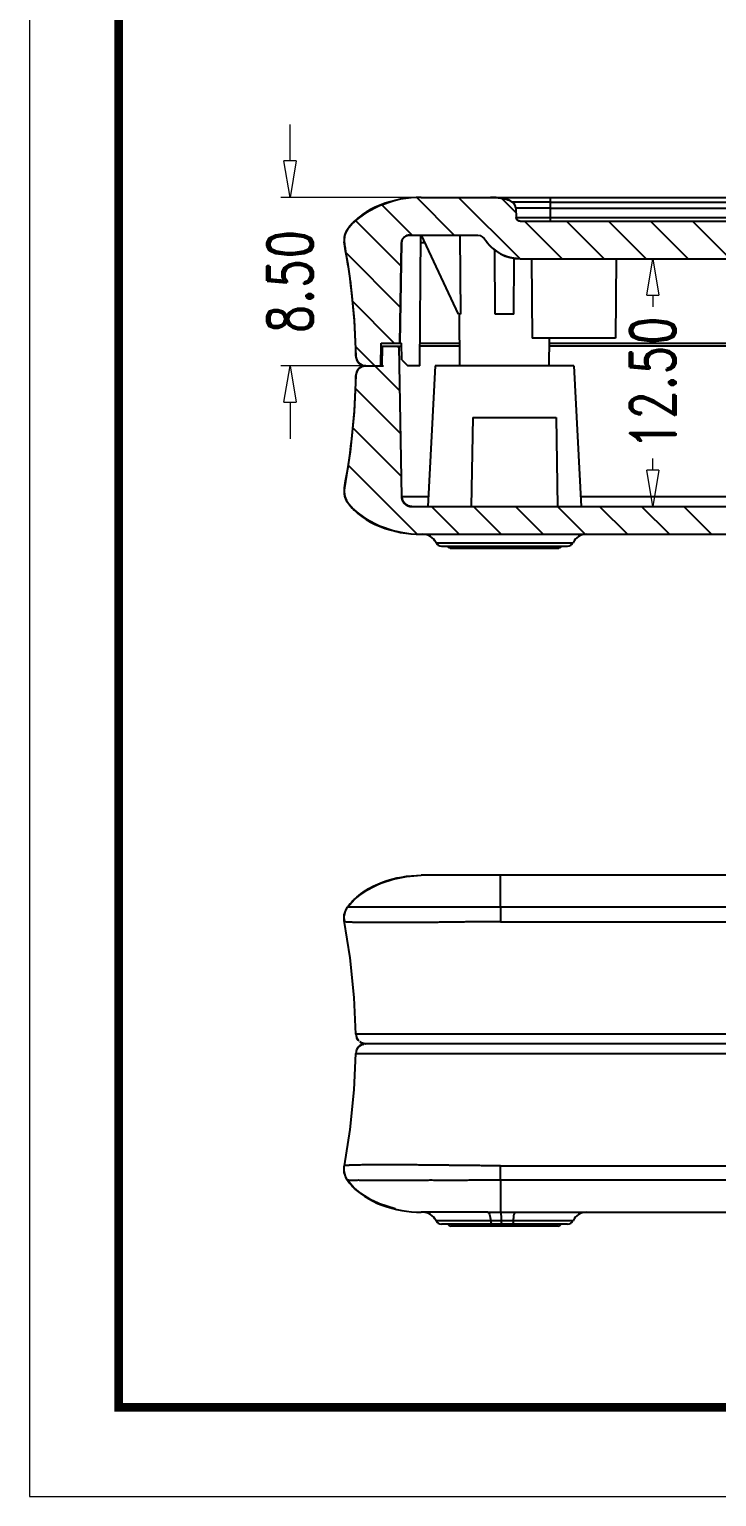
# Model space of a CAD drawing. Header units: millimetres. Extents: x 1204 to 1781, y 423 to 610.
# Drawn here: x 1519.8 to 1554.5, y 425.4 to 499.4 of the extents above; entities that cross this region are included whole.
import ezdxf

# ---------------------------------------------------------------- set-up
doc = ezdxf.new("R2010")
doc.units = ezdxf.units.MM
doc.layers.add('dim', color=82, linetype='Continuous', lineweight=9)
doc.layers.add('from', color=7, linetype='Continuous', lineweight=13)
doc.styles.add('ROMAND', font='romand.shx', dxfattribs={"width": 0.75, "bigfont": 'gbcbig.shx'})
doc.dimstyles.new('YanXiu', dxfattribs={"dimtxt": 2.5, "dimasz": 2.2, "dimexe": 1, "dimexo": 0, "dimgap": 0.66, "dimtad": 0, "dimzin": 1, "dimdsep": 46, "dimtxsty": 'ROMAND', "dimblk": 'CLOSEDBLANK', "dimcen": 0, "dimclrd": 3, "dimclre": 3, "dimclrt": 7, "dimazin": 0, "dimtfac": 1, "dimtofl": 0, "dimtmove": 0, "dimatfit": 3, "dimldrblk": 'CLOSEDBLANK', "dimfxl": 1, "dimlwd": 5, "dimlwe": 5, "dimarcsym": 0})

# ---------------------------------------------------------------- blocks, each defined once
blk = doc.blocks.new('_ClosedBlank')
at = {"color": 0, "linetype": 'ByBlock', "lineweight": -2}
for p, q in [((-1, 0.167), (0, 0)), ((-1, 0.167), (-1, -0.167)), ((0, 0), (-1, -0.167))]:
    blk.add_line(p, q, dxfattribs=at)
blk = doc.blocks.new('*D40')
at = {"layer": 'Defpoints', "color": 0}
for p in [(1553.025, 487.819), (1551.238, 475.319), (1553.025, 475.319)]:
    blk.add_point(p, dxfattribs=at)
at = {"layer": 'dim', "color": 3, "lineweight": 5}
for p, q in [((1553.025, 487.819), (1550.778, 487.819)), ((1551.238, 485.979), (1551.238, 485.397)), ((1551.238, 477.159), (1551.238, 477.741)), ((1553.025, 475.319), (1550.778, 475.319))]:
    blk.add_line(p, q, dxfattribs=at)
at = {"layer": 'dim', "color": 3, "lineweight": 5, "xscale": 1.84, "yscale": 1.84, "zscale": 1.84}
for p, rotation in [((1551.238, 487.819), 90), ((1551.238, 475.319), 270)]:
    blk.add_blockref('_ClosedBlank', p, dxfattribs=dict(at, rotation=rotation))
at = {"layer": 'dim', "color": 7, "insert": (1551.238, 481.569), "char_height": 2.3, "attachment_point": 5, "rotation": 90, "style": 'ROMAND'}
blk.add_mtext('12.50', dxfattribs=at)
blk = doc.blocks.new('*D47')
at = {"layer": 'Defpoints', "color": 0}
for p in [(1539.554, 490.919), (1532.931, 482.419), (1536.751, 482.419)]:
    blk.add_point(p, dxfattribs=at)
at = {"layer": 'dim', "color": 3, "lineweight": 5}
for p, q in [((1532.931, 492.759), (1532.931, 494.599)), ((1539.554, 490.919), (1532.471, 490.919)), ((1536.751, 482.419), (1532.471, 482.419)), ((1532.931, 480.579), (1532.931, 478.739))]:
    blk.add_line(p, q, dxfattribs=at)
at = {"layer": 'dim', "color": 3, "lineweight": 5, "xscale": 1.84, "yscale": 1.84, "zscale": 1.84}
for p, rotation in [((1532.931, 490.919), 270), ((1532.931, 482.419), 90)]:
    blk.add_blockref('_ClosedBlank', p, dxfattribs=dict(at, rotation=rotation))
at = {"layer": 'dim', "color": 7, "insert": (1532.931, 486.669), "char_height": 2.3, "attachment_point": 5, "rotation": 90, "style": 'ROMAND'}
blk.add_mtext('8.50', dxfattribs=at)

msp = doc.modelspace()

# ---------------------------------------------------------------- linework, layer by layer
at = {"color": 2, "linetype": 'Continuous'}
for p, q in [((1539.323, 490.914), (1541.218, 489.019)), ((1541.439, 490.919), (1544.539, 487.819)), ((1543.6, 490.879), (1544.332, 490.148)), ((1537.567, 490.549), (1539.097, 489.019)), ((1536.236, 489.759), (1538.542, 487.452)), ((1544.761, 489.719), (1546.661, 487.819)), ((1546.882, 489.719), (1548.782, 487.819)), ((1549.003, 489.719), (1550.903, 487.819)), ((1551.125, 489.719), (1553.025, 487.819)), ((1553.246, 489.719), (1555.146, 487.819)), ((1535.756, 488.117), (1538.506, 485.367)), ((1536.094, 485.658), (1538.183, 483.569)), ((1536.24, 483.391), (1537.211, 482.419)), ((1538.333, 483.419), (1538.439, 483.313)), ((1537.211, 482.419), (1538.476, 481.154)), ((1536.234, 481.275), (1538.514, 478.995)), ((1536.104, 479.284), (1538.552, 476.836)), ((1535.868, 477.399), (1539.343, 473.924)), ((1540.069, 475.319), (1541.469, 473.919)), ((1542.19, 475.319), (1543.59, 473.919)), ((1544.311, 475.319), (1545.711, 473.919)), ((1546.433, 475.319), (1547.833, 473.919)), ((1548.554, 475.319), (1549.954, 473.919)), ((1550.675, 475.319), (1552.075, 473.919)), ((1552.797, 475.319), (1554.197, 473.919))]:
    msp.add_line(p, q, dxfattribs=at)
at = {"color": 7, "linetype": 'Continuous'}
for p, q in [((1539.554, 490.919), (1546.054, 490.919)), ((1539.554, 490.919), (1543.054, 490.919)), ((1539.554, 490.919), (1543.054, 490.919)), ((1543.554, 490.919), (1580.954, 490.919)), ((1546.054, 490.919), (1546.054, 489.719)), ((1536.748, 490.145), (1536.174, 489.701)), ((1537.009, 490.296), (1536.498, 489.974)), ((1536.92, 490.249), (1536.551, 490.014)), ((1537.44, 490.499), (1536.748, 490.145)), ((1537.323, 490.45), (1536.92, 490.249)), ((1537.588, 490.558), (1537.009, 490.296)), ((1537.76, 490.62), (1537.323, 490.45)), ((1538.229, 490.755), (1537.44, 490.499)), ((1538.229, 490.755), (1537.588, 490.558)), ((1538.227, 490.755), (1537.76, 490.62)), ((1546.054, 490.684), (1544.148, 490.684)), ((1546.054, 490.376), (1544.32, 490.376)), ((1544.32, 490.376), (1544.344, 489.909)), ((1544.32, 490.376), (1544.344, 489.909)), ((1546.054, 490.684), (1578.454, 490.684)), ((1546.054, 490.376), (1578.454, 490.376)), ((1536.174, 489.701), (1535.829, 489.304)), ((1535.96, 489.473), (1535.943, 489.452)), ((1535.967, 489.48), (1535.96, 489.473)), ((1536.551, 490.014), (1536.223, 489.748)), ((1544.344, 489.909), (1546.054, 489.909)), ((1544.544, 489.719), (1579.964, 489.719)), ((1544.544, 489.719), (1572.684, 489.719)), ((1546.054, 489.909), (1578.454, 489.909)), ((1535.686, 489), (1535.655, 488.785)), ((1535.685, 488.995), (1535.655, 488.801)), ((1535.683, 488.987), (1535.655, 488.715)), ((1535.655, 488.801), (1535.659, 488.665)), ((1535.655, 488.715), (1535.671, 488.579)), ((1535.659, 488.665), (1535.671, 488.579)), ((1535.669, 488.925), (1535.661, 488.634)), ((1535.661, 488.634), (1535.854, 487.445)), ((1535.663, 488.629), (1535.708, 488.35)), ((1535.692, 488.991), (1535.669, 488.925)), ((1535.78, 489.228), (1535.683, 488.987)), ((1535.712, 489.063), (1535.685, 488.995)), ((1535.778, 489.224), (1535.686, 489)), ((1535.829, 489.304), (1535.778, 489.224)), ((1535.829, 489.303), (1535.78, 489.228)), ((1535.829, 489.304), (1535.829, 489.304)), ((1535.829, 489.304), (1535.829, 489.304)), ((1535.829, 489.304), (1535.829, 489.304)), ((1535.829, 489.304), (1535.829, 489.304)), ((1535.829, 489.304), (1535.829, 489.304)), ((1535.829, 489.304), (1535.829, 489.304)), ((1535.829, 489.304), (1535.829, 489.303)), ((1535.83, 489.304), (1535.829, 489.304)), ((1538.563, 488.626), (1538.474, 483.569)), ((1538.474, 483.569), (1538.563, 488.626)), ((1538.963, 489.019), (1542.404, 489.019)), ((1539.474, 482.419), (1539.532, 489.019)), ((1539.744, 488.626), (1539.529, 488.626)), ((1541.426, 485.019), (1539.561, 489.019)), ((1541.497, 489.019), (1541.526, 485.019)), ((1535.667, 488.6), (1535.668, 488.595)), ((1535.668, 488.595), (1535.669, 488.589)), ((1535.67, 488.584), (1535.669, 488.591)), ((1535.671, 488.579), (1535.67, 488.587)), ((1535.671, 488.58), (1535.671, 488.58)), ((1535.671, 488.579), (1535.671, 488.58)), ((1535.671, 488.58), (1535.671, 488.579)), ((1535.672, 488.577), (1535.671, 488.579)), ((1535.671, 488.579), (1535.671, 488.579)), ((1535.671, 488.579), (1535.671, 488.579)), ((1535.671, 488.579), (1535.671, 488.579)), ((1543.289, 485.019), (1543.261, 488.273)), ((1544.219, 485.019), (1544.244, 487.856)), ((1544.544, 487.819), (1579.964, 487.819)), ((1544.544, 487.819), (1572.684, 487.819)), ((1545.119, 487.819), (1545.154, 483.819)), ((1549.389, 487.819), (1549.354, 483.819)), ((1535.967, 486.741), (1536.17, 484.75)), ((1535.969, 486.73), (1536.171, 484.75)), ((1541.526, 485.019), (1541.426, 485.019)), ((1541.5, 482.419), (1541.478, 485.019)), ((1544.219, 485.019), (1543.289, 485.019)), ((1536.17, 484.75), (1536.25, 482.912)), ((1536.171, 484.75), (1536.25, 482.912)), ((1537.504, 482.419), (1537.534, 483.569)), ((1537.504, 482.419), (1537.534, 483.569)), ((1537.534, 483.569), (1538.554, 483.569)), ((1537.534, 483.569), (1538.474, 483.569)), ((1538.569, 482.719), (1538.554, 483.569)), ((1539.484, 483.569), (1541.49, 483.569)), ((1549.354, 483.819), (1545.155, 483.819)), ((1546.008, 482.419), (1546.02, 483.819)), ((1546.018, 483.569), (1560.244, 483.569)), ((1536.251, 482.912), (1536.25, 482.912)), ((1536.251, 482.912), (1536.296, 482.71)), ((1537.58, 483.419), (1537.554, 482.419)), ((1537.58, 483.419), (1537.554, 482.419)), ((1537.58, 483.419), (1537.554, 482.419)), ((1537.58, 483.419), (1538.557, 483.419)), ((1537.58, 483.419), (1538.437, 483.419)), ((1538.57, 475.81), (1538.437, 483.419)), ((1538.57, 475.81), (1538.437, 483.419)), ((1538.569, 482.719), (1538.874, 482.419)), ((1541.492, 483.419), (1539.483, 483.419)), ((1560.246, 483.419), (1546.017, 483.419)), ((1536.296, 482.128), (1536.251, 481.927)), ((1536.406, 482.282), (1536.296, 482.128)), ((1536.386, 482.585), (1536.406, 482.556)), ((1536.406, 482.556), (1536.565, 482.455)), ((1536.751, 482.419), (1536.545, 482.375)), ((1536.565, 482.455), (1536.751, 482.419)), ((1536.75, 482.419), (1536.744, 482.419)), ((1536.744, 482.419), (1536.75, 482.419)), ((1536.744, 482.419), (1536.751, 482.419)), ((1536.751, 482.419), (1536.75, 482.419)), ((1536.75, 482.419), (1537.645, 482.419)), ((1536.751, 482.419), (1537.504, 482.419)), ((1536.751, 482.419), (1537.554, 482.419)), ((1539.474, 482.419), (1538.874, 482.419)), ((1540.254, 482.419), (1539.882, 475.319)), ((1547.254, 482.419), (1540.255, 482.419)), ((1547.254, 482.419), (1547.626, 475.319)), ((1536.25, 481.927), (1536.17, 480.089)), ((1536.25, 481.927), (1536.171, 480.089)), ((1536.25, 481.927), (1536.251, 481.927)), ((1536.17, 480.089), (1535.966, 478.088)), ((1536.171, 480.089), (1535.967, 478.088)), ((1542.154, 479.819), (1542.076, 475.319)), ((1542.154, 479.819), (1546.354, 479.819)), ((1546.354, 479.819), (1546.433, 475.319)), ((1535.967, 478.088), (1535.671, 476.259)), ((1535.966, 478.088), (1535.671, 476.261)), ((1535.654, 476.068), (1535.683, 475.853)), ((1535.654, 476.068), (1535.69, 475.823)), ((1535.654, 476.068), (1535.655, 476.053)), ((1535.658, 476.168), (1535.656, 476.028)), ((1535.661, 476.197), (1535.657, 476.148)), ((1535.67, 476.252), (1535.658, 476.168)), ((1535.671, 476.261), (1535.664, 476.221)), ((1535.664, 476.221), (1535.666, 475.93)), ((1535.671, 476.259), (1535.668, 476.245)), ((1535.671, 476.259), (1535.668, 476.24)), ((1535.672, 476.261), (1535.671, 476.259)), ((1535.671, 476.259), (1535.671, 476.259)), ((1535.671, 476.259), (1535.671, 476.259)), ((1535.671, 476.259), (1535.671, 476.259)), ((1535.671, 476.259), (1535.671, 476.259)), ((1535.671, 476.259), (1535.671, 476.259)), ((1535.671, 476.259), (1535.671, 476.259)), ((1535.671, 476.259), (1535.671, 476.259)), ((1535.656, 476.028), (1535.686, 475.839)), ((1535.666, 475.93), (1535.69, 475.859)), ((1535.683, 475.853), (1535.771, 475.626)), ((1535.742, 475.702), (1535.756, 475.658)), ((1535.829, 475.534), (1535.829, 475.535)), ((1535.829, 475.535), (1535.829, 475.534)), ((1535.829, 475.535), (1535.945, 475.383)), ((1535.829, 475.534), (1535.829, 475.534)), ((1535.829, 475.534), (1535.829, 475.534)), ((1535.829, 475.534), (1535.829, 475.534)), ((1535.829, 475.534), (1536.071, 475.241)), ((1535.829, 475.534), (1536.174, 475.137)), ((1535.83, 475.534), (1535.829, 475.534)), ((1535.934, 475.398), (1535.952, 475.376)), ((1535.952, 475.376), (1535.965, 475.36)), ((1539.908, 475.81), (1538.569, 475.81)), ((1538.57, 475.81), (1538.57, 475.81)), ((1538.603, 475.64), (1538.57, 475.81)), ((1538.571, 475.779), (1538.57, 475.81)), ((1538.619, 475.602), (1538.571, 475.781)), ((1538.621, 475.598), (1538.571, 475.779)), ((1538.686, 475.498), (1538.603, 475.64)), ((1538.73, 475.452), (1538.619, 475.602)), ((1538.734, 475.449), (1538.621, 475.598)), ((1538.812, 475.391), (1538.686, 475.498)), ((1538.887, 475.354), (1538.73, 475.452)), ((1538.892, 475.352), (1538.734, 475.449)), ((1538.966, 475.33), (1538.812, 475.391)), ((1539.07, 475.319), (1538.887, 475.354)), ((1539.07, 475.319), (1538.892, 475.352)), ((1539.069, 475.319), (1578.076, 475.319)), ((1539.07, 475.319), (1572.684, 475.319)), ((1560.084, 475.81), (1547.601, 475.81)), ((1536.071, 475.241), (1536.497, 474.864)), ((1536.174, 475.137), (1536.748, 474.693)), ((1536.497, 474.864), (1537.009, 474.542)), ((1536.501, 474.861), (1536.842, 474.635)), ((1536.748, 474.693), (1537.44, 474.339)), ((1536.842, 474.635), (1537.214, 474.438)), ((1537.009, 474.542), (1537.589, 474.28)), ((1537.214, 474.438), (1537.619, 474.268)), ((1537.44, 474.339), (1538.23, 474.083)), ((1537.589, 474.28), (1538.229, 474.083)), ((1537.619, 474.268), (1538.056, 474.128)), ((1539.554, 473.919), (1584.959, 473.919)), ((1539.554, 473.919), (1554.728, 473.919)), ((1540.297, 473.491), (1547.211, 473.491)), ((1540.568, 473.319), (1546.94, 473.319)), ((1541.068, 473.219), (1546.44, 473.219)), ((1536.837, 455.986), (1537.44, 456.294)), ((1537.44, 456.294), (1538.229, 456.55)), ((1537.497, 456.312), (1537.76, 456.415)), ((1537.76, 456.415), (1538.227, 456.55)), ((1546.054, 456.714), (1539.554, 456.714)), ((1580.954, 456.714), (1543.554, 456.714)), ((1543.554, 455.099), (1543.554, 456.714)), ((1535.829, 455.099), (1536.174, 455.496)), ((1535.965, 455.273), (1536.014, 455.323)), ((1536.174, 455.496), (1536.655, 455.868)), ((1536.411, 455.695), (1536.552, 455.809)), ((1536.552, 455.809), (1536.797, 455.965)), ((1535.655, 454.501), (1535.666, 454.608)), ((1535.772, 454.988), (1535.797, 455.047)), ((1535.829, 455.098), (1535.945, 455.249)), ((1535.83, 455.099), (1535.829, 455.099)), ((1535.829, 455.098), (1535.829, 455.099)), ((1535.829, 455.098), (1535.829, 455.098)), ((1535.829, 455.098), (1535.829, 455.098)), ((1543.554, 455.099), (1543.555, 454.374)), ((1535.662, 454.444), (1535.655, 454.501)), ((1543.555, 454.374), (1580.953, 454.374)), ((1588.259, 448.706), (1536.25, 448.706)), ((1536.251, 448.706), (1536.297, 448.504)), ((1536.388, 448.377), (1536.296, 448.505)), ((1536.341, 447.986), (1536.406, 448.076)), ((1536.388, 448.05), (1536.403, 448.072)), ((1536.406, 448.076), (1536.466, 448.115)), ((1536.44, 448.098), (1536.466, 448.115)), ((1536.461, 448.316), (1536.566, 448.249)), ((1536.487, 448.289), (1536.473, 448.298)), ((1536.5, 448.136), (1536.565, 448.178)), ((1536.531, 448.156), (1536.565, 448.178)), ((1536.734, 448.217), (1536.565, 448.249)), ((1536.565, 448.178), (1536.639, 448.192)), ((1536.596, 448.184), (1536.639, 448.192)), ((1536.75, 448.214), (1536.733, 448.214)), ((1536.734, 448.211), (1536.75, 448.214)), ((1536.734, 448.211), (1536.751, 448.214)), ((1587.759, 448.214), (1536.75, 448.214)), ((1536.25, 447.721), (1588.259, 447.721)), ((1535.656, 441.942), (1535.662, 441.993)), ((1543.554, 441.329), (1543.555, 442.054)), ((1543.555, 442.054), (1580.953, 442.054)), ((1535.665, 441.835), (1535.656, 441.942)), ((1535.779, 441.407), (1535.75, 441.481)), ((1535.829, 441.33), (1535.779, 441.407)), ((1535.829, 441.329), (1535.829, 441.33)), ((1535.829, 441.33), (1535.829, 441.33)), ((1535.944, 441.18), (1535.829, 441.33)), ((1535.83, 441.329), (1535.829, 441.329)), ((1536.174, 440.932), (1535.829, 441.329)), ((1536.071, 441.036), (1535.829, 441.329)), ((1535.829, 441.329), (1535.829, 441.329)), ((1543.554, 441.329), (1543.554, 439.714)), ((1535.953, 441.169), (1535.966, 441.153)), ((1536.018, 441.1), (1535.962, 441.159)), ((1536.656, 440.559), (1536.174, 440.932)), ((1536.797, 440.462), (1536.552, 440.618)), ((1537.76, 440.013), (1537.497, 440.115)), ((1538.227, 439.878), (1537.76, 440.013)), ((1539.555, 439.714), (1539.554, 439.714)), ((1542.914, 439.714), (1539.554, 439.714)), ((1543.052, 439.285), (1540.297, 439.285)), ((1546.94, 439.114), (1540.568, 439.114)), ((1542.914, 439.714), (1543.554, 439.714)), ((1543.587, 439.285), (1543.052, 439.285)), ((1543.554, 439.714), (1543.754, 439.714)), ((1543.754, 439.285), (1543.587, 439.285)), ((1543.754, 439.714), (1544.277, 439.714)), ((1544.192, 439.285), (1543.754, 439.285)), ((1547.211, 439.285), (1544.192, 439.285)), ((1544.277, 439.714), (1580.231, 439.714)), ((1546.44, 439.014), (1541.068, 439.014))]:
    msp.add_line(p, q, dxfattribs=at)
for points in [[(1536.498, 489.974), (1536.071, 489.597), (1535.829, 489.304)], [(1536.223, 489.748), (1535.954, 489.466), (1535.829, 489.303)], [(1535.663, 488.629), (1535.658, 488.673), (1535.664, 488.62), (1535.666, 488.608)], [(1535.829, 489.304), (1535.773, 489.214), (1535.77, 489.207)], [(1536.565, 482.455), (1536.406, 482.556), (1536.296, 482.71)], [(1536.751, 482.419), (1536.565, 482.383), (1536.406, 482.282)], [(1535.656, 476.126), (1535.655, 476.114), (1535.654, 476.068)], [(1535.686, 475.839), (1535.77, 475.629), (1535.829, 475.534)], [(1535.69, 475.823), (1535.786, 475.6), (1535.829, 475.535)], [(1535.945, 475.383), (1536.197, 475.115), (1536.501, 474.861)], [(1538.056, 474.128), (1538.523, 474.019), (1539.021, 473.946), (1539.55, 473.919)], [(1535.829, 455.098), (1536.064, 455.385), (1536.473, 455.751), (1536.96, 456.065), (1537.513, 456.323), (1538.131, 456.525), (1538.811, 456.661), (1539.552, 456.714)], [(1535.661, 454.429), (1535.669, 454.719), (1535.765, 454.996), (1535.831, 455.1)], [(1535.831, 455.1), (1535.851, 455.129), (1535.872, 455.156), (1535.892, 455.183), (1535.911, 455.208), (1535.93, 455.23), (1535.946, 455.251), (1535.961, 455.268), (1535.965, 455.273)], [(1536.25, 448.706), (1536.17, 450.544), (1535.966, 452.545), (1535.661, 454.429)], [(1536.359, 448.404), (1536.351, 448.413), (1536.339, 448.43), (1536.327, 448.449), (1536.315, 448.468), (1536.305, 448.488), (1536.297, 448.504)], [(1536.553, 448.255), (1536.542, 448.259), (1536.529, 448.266)], [(1536.636, 448.227), (1536.623, 448.23), (1536.609, 448.234), (1536.596, 448.238), (1536.583, 448.243), (1536.57, 448.248), (1536.566, 448.249)], [(1536.723, 448.215), (1536.722, 448.215), (1536.711, 448.215), (1536.699, 448.217), (1536.686, 448.218), (1536.674, 448.22), (1536.661, 448.222), (1536.648, 448.224), (1536.636, 448.227)], [(1535.671, 442.056), (1535.966, 443.883), (1536.17, 445.884), (1536.25, 447.721)], [(1535.831, 441.327), (1535.758, 441.446), (1535.666, 441.725), (1535.664, 442.015), (1535.671, 442.056)], [(1535.953, 441.169), (1535.937, 441.188), (1535.919, 441.211), (1535.899, 441.235), (1535.879, 441.262), (1535.858, 441.29), (1535.836, 441.319), (1535.831, 441.327)], [(1538.229, 439.878), (1537.589, 440.075), (1537.009, 440.337), (1536.497, 440.659), (1536.071, 441.036)], [(1536.552, 440.618), (1536.223, 440.885), (1536.191, 440.919)], [(1538.23, 439.878), (1537.44, 440.134), (1537.303, 440.204)]]:
    msp.add_lwpolyline(points, dxfattribs=at)
for centre, radius, start, end in [((1543.199, 488.446), 2.467, 80.98607, 81.47277), ((1543.471, 489.567), 1.311, 69.34587, 69.98803), ((1543.92, 490.355), 0.4, 3, 55.26392), ((1543.92, 490.355), 0.4, 3, 55.26392), ((1544.544, 489.919), 0.2, 183, 270), ((1544.544, 489.919), 0.2, 183, 270), ((1536.598, 488.756), 0.944, 144.54852, 190.81509), ((1536.598, 488.756), 0.944, 144.55169, 190.81501), ((1538.963, 488.619), 0.4, 90, 179), ((1544.544, 489.919), 2.1, 214.02351, 270), ((1503.396, 482.416), 32.859, 0.86469, 10.81164), ((1503.396, 482.416), 32.859, 0.86469, 10.81164), ((1536.75, 482.919), 0.5, 182.69339, 270), ((1536.751, 482.919), 0.5, 180.86188, 270), ((1536.75, 481.919), 0.5, 90, 177.29358), ((1536.751, 481.919), 0.5, 90, 179.13812), ((1503.396, 482.423), 32.859, 349.18836, 359.13531), ((1503.396, 482.423), 32.859, 349.18836, 359.13531), ((1536.598, 476.082), 0.944, 169.18491, 215.45148), ((1536.598, 476.082), 0.944, 169.18499, 215.44831), ((1539.07, 475.819), 0.5, 181, 270), ((1539.619, 473.169), 0.75, 25.37693, 90), ((1547.889, 473.169), 0.75, 90, 154.62307), ((1540.568, 473.619), 0.3, 205.37693, 270), ((1541.068, 473.419), 0.2, 210.03866, 270), ((1546.44, 473.419), 0.2, 270, 329.96134), ((1546.94, 473.619), 0.3, 270, 334.62307), ((1536.598, 454.551), 0.944, 144.55169, 172.4387), ((1538.014, 453.541), 2.683, 139.80694, 144.52381), ((1535.836, 455.077), 0.0227, 103.67462, 106.55783), ((1536.598, 454.551), 0.944, 182.2785, 190.81501), ((1536.75, 448.714), 0.5, 180.86193, 224.61931), ((1536.75, 447.714), 0.5, 90, 179.13807), ((1536.751, 448.714), 0.5, 199.2666, 222.00162), ((1536.75, 447.714), 0.5, 113.35993, 134.25532), ((1536.751, 448.714), 0.5, 230.54714, 267.99155), ((1536.751, 447.714), 0.5, 93.0875, 108.97284), ((1536.751, 447.714), 0.5, 177.18091, 179.13812), ((1536.598, 441.876), 0.944, 186.98116, 215.44831), ((1538.013, 442.885), 2.681, 215.47489, 220.08518), ((1535.836, 441.351), 0.0228, 253.44494, 256.18655), ((1539.619, 438.964), 0.75, 25.37693, 90), ((1540.568, 439.414), 0.3, 205.37693, 270), ((1541.068, 439.214), 0.2, 210.03866, 270), ((1546.44, 439.214), 0.2, 270, 329.96134), ((1546.94, 439.414), 0.3, 270, 334.62307), ((1547.889, 438.964), 0.75, 90, 154.62307)]:
    msp.add_arc(centre, radius, start, end, dxfattribs=at)
for points, start_tangent, end_tangent in [([(1539.554, 490.919), (1535.829, 489.304)], (-1, 0), (-0.580013, -0.814607)), ([(1539.554, 490.919), (1535.829, 489.304)], (-1, 0), (-0.580013, -0.814607)), ([(1543.054, 490.919), (1543.564, 490.885)], (1, 0), (0.988942, -0.148301)), ([(1544.148, 490.684), (1543.054, 490.919)], (-0.821785, 0.569797), (-1, 0)), ([(1544.148, 490.684), (1543.054, 490.919)], (-0.821785, 0.569797), (-1, 0)), ([(1543.585, 490.882), (1543.919, 490.799)], (0.987647, -0.156697), (0.939612, -0.342242)), ([(1543.933, 490.794), (1544.148, 490.684)], (0.935717, -0.352752), (0.821785, -0.569797)), ([(1544.32, 490.376), (1544.32, 490.381), (1544.319, 490.387), (1544.319, 490.392), (1544.318, 490.398), (1544.317, 490.403), (1544.317, 490.409), (1544.316, 490.414), (1544.315, 490.42), (1544.314, 490.426), (1544.313, 490.431), (1544.312, 490.437), (1544.311, 490.442), (1544.309, 490.448), (1544.308, 490.453), (1544.307, 490.459), (1544.305, 490.464), (1544.304, 490.47), (1544.302, 490.475), (1544.3, 490.481), (1544.298, 490.486), (1544.296, 490.492), (1544.294, 490.497), (1544.292, 490.502), (1544.29, 490.508), (1544.288, 490.513), (1544.285, 490.518), (1544.283, 490.524), (1544.281, 490.529), (1544.278, 490.534), (1544.275, 490.539), (1544.273, 490.544), (1544.27, 490.55), (1544.267, 490.555), (1544.264, 490.56), (1544.261, 490.565), (1544.258, 490.569), (1544.255, 490.574), (1544.252, 490.579), (1544.248, 490.584), (1544.245, 490.589), (1544.242, 490.593), (1544.238, 490.598), (1544.235, 490.602), (1544.231, 490.607), (1544.227, 490.611), (1544.224, 490.616), (1544.22, 490.62), (1544.216, 490.624), (1544.212, 490.629), (1544.208, 490.633), (1544.204, 490.637), (1544.2, 490.641), (1544.196, 490.645), (1544.192, 490.649), (1544.188, 490.652), (1544.183, 490.656), (1544.179, 490.66), (1544.175, 490.663), (1544.171, 490.667), (1544.166, 490.67), (1544.162, 490.674), (1544.157, 490.677), (1544.153, 490.68), (1544.148, 490.684)], (-0.052336, 0.99863), (-0.821785, 0.569797)), ([(1544.544, 489.719), (1544.54, 489.719), (1544.535, 489.719), (1544.531, 489.72), (1544.527, 489.72), (1544.522, 489.72), (1544.518, 489.721), (1544.513, 489.722), (1544.509, 489.722), (1544.504, 489.723), (1544.5, 489.724), (1544.495, 489.725), (1544.491, 489.726), (1544.486, 489.728), (1544.482, 489.729), (1544.477, 489.731), (1544.473, 489.732), (1544.468, 489.734), (1544.464, 489.736), (1544.459, 489.738), (1544.455, 489.74), (1544.451, 489.742), (1544.446, 489.745), (1544.442, 489.747), (1544.438, 489.75), (1544.434, 489.752), (1544.43, 489.755), (1544.425, 489.758), (1544.422, 489.761), (1544.418, 489.764), (1544.414, 489.767), (1544.41, 489.771), (1544.406, 489.774), (1544.403, 489.778), (1544.399, 489.781), (1544.396, 489.785), (1544.393, 489.788), (1544.389, 489.792), (1544.386, 489.796), (1544.383, 489.8), (1544.38, 489.804), (1544.378, 489.808), (1544.375, 489.812), (1544.372, 489.816), (1544.37, 489.821), (1544.368, 489.825), (1544.365, 489.829), (1544.363, 489.834), (1544.361, 489.838), (1544.359, 489.842), (1544.358, 489.847), (1544.356, 489.851), (1544.354, 489.856), (1544.353, 489.86), (1544.352, 489.865), (1544.35, 489.869), (1544.349, 489.873), (1544.348, 489.878), (1544.347, 489.882), (1544.347, 489.887), (1544.346, 489.891), (1544.345, 489.896), (1544.345, 489.9), (1544.345, 489.904), (1544.344, 489.909)], (-1, 0), (-0.052336, 0.99863)), ([(1535.829, 489.304), (1535.823, 489.294), (1535.816, 489.285), (1535.81, 489.275), (1535.803, 489.265), (1535.797, 489.255), (1535.791, 489.245), (1535.785, 489.235), (1535.779, 489.225), (1535.773, 489.215), (1535.767, 489.204), (1535.762, 489.194), (1535.756, 489.183), (1535.751, 489.173), (1535.746, 489.162), (1535.741, 489.151), (1535.736, 489.14), (1535.731, 489.129), (1535.726, 489.118), (1535.722, 489.107), (1535.718, 489.096), (1535.713, 489.085), (1535.709, 489.074), (1535.705, 489.062), (1535.701, 489.051), (1535.698, 489.039), (1535.694, 489.028), (1535.691, 489.016), (1535.688, 489.005), (1535.684, 488.993), (1535.681, 488.981), (1535.679, 488.97), (1535.676, 488.958), (1535.674, 488.946), (1535.671, 488.934), (1535.669, 488.922), (1535.667, 488.91), (1535.665, 488.898), (1535.663, 488.887), (1535.662, 488.875), (1535.66, 488.863), (1535.659, 488.851), (1535.658, 488.839), (1535.657, 488.827), (1535.656, 488.815), (1535.655, 488.803), (1535.655, 488.791), (1535.655, 488.779), (1535.654, 488.767), (1535.654, 488.755), (1535.654, 488.743), (1535.655, 488.731), (1535.655, 488.719), (1535.656, 488.707), (1535.656, 488.696), (1535.657, 488.684), (1535.658, 488.672), (1535.659, 488.66), (1535.66, 488.649), (1535.662, 488.637), (1535.663, 488.625), (1535.665, 488.614), (1535.667, 488.602), (1535.669, 488.591), (1535.671, 488.579)], (-0.580013, -0.814607), (0.18764, -0.982238)), ([(1538.563, 488.626), (1538.563, 488.63), (1538.563, 488.635), (1538.563, 488.639), (1538.563, 488.644), (1538.564, 488.648), (1538.564, 488.653), (1538.564, 488.657), (1538.565, 488.662), (1538.565, 488.666), (1538.566, 488.671), (1538.567, 488.675), (1538.567, 488.68), (1538.568, 488.684), (1538.569, 488.689), (1538.57, 488.693), (1538.57, 488.698), (1538.571, 488.703), (1538.572, 488.707), (1538.573, 488.712), (1538.575, 488.716), (1538.576, 488.721), (1538.577, 488.726), (1538.578, 488.73), (1538.58, 488.735), (1538.581, 488.739), (1538.583, 488.744), (1538.584, 488.749), (1538.586, 488.753), (1538.587, 488.758), (1538.589, 488.762), (1538.591, 488.767), (1538.593, 488.771), (1538.595, 488.776), (1538.597, 488.78), (1538.599, 488.785), (1538.601, 488.789), (1538.603, 488.794), (1538.605, 488.798), (1538.607, 488.803), (1538.61, 488.807), (1538.612, 488.812), (1538.614, 488.816), (1538.617, 488.82), (1538.619, 488.825), (1538.622, 488.829), (1538.625, 488.833), (1538.627, 488.838), (1538.63, 488.842), (1538.633, 488.846), (1538.636, 488.85), (1538.639, 488.854), (1538.642, 488.858), (1538.645, 488.862), (1538.648, 488.866), (1538.651, 488.87), (1538.655, 488.874), (1538.658, 488.878), (1538.661, 488.882), (1538.665, 488.886), (1538.668, 488.89), (1538.671, 488.893), (1538.675, 488.897), (1538.679, 488.901), (1538.682, 488.904), (1538.686, 488.908), (1538.69, 488.911), (1538.693, 488.915), (1538.697, 488.918), (1538.701, 488.922), (1538.705, 488.925), (1538.709, 488.928), (1538.713, 488.932), (1538.717, 488.935), (1538.721, 488.938), (1538.725, 488.941), (1538.729, 488.944), (1538.733, 488.947), (1538.737, 488.95), (1538.742, 488.952), (1538.746, 488.955), (1538.75, 488.958), (1538.754, 488.961), (1538.759, 488.963), (1538.763, 488.966), (1538.767, 488.968), (1538.772, 488.971), (1538.776, 488.973), (1538.781, 488.975), (1538.785, 488.978), (1538.79, 488.98), (1538.794, 488.982), (1538.799, 488.984), (1538.803, 488.986), (1538.808, 488.988), (1538.812, 488.99), (1538.817, 488.992), (1538.821, 488.993), (1538.826, 488.995), (1538.831, 488.997), (1538.835, 488.998), (1538.84, 489), (1538.844, 489.001), (1538.849, 489.003), (1538.854, 489.004), (1538.858, 489.005), (1538.863, 489.006), (1538.867, 489.008), (1538.872, 489.009), (1538.877, 489.01), (1538.881, 489.011), (1538.886, 489.012), (1538.89, 489.013), (1538.895, 489.013), (1538.9, 489.014), (1538.904, 489.015), (1538.909, 489.015), (1538.913, 489.016), (1538.918, 489.017), (1538.922, 489.017), (1538.927, 489.018), (1538.931, 489.018), (1538.936, 489.018), (1538.94, 489.018), (1538.945, 489.019), (1538.949, 489.019), (1538.954, 489.019), (1538.958, 489.019), (1538.963, 489.019)], (0.017452, 0.999848), (1, 0)), ([(1542.404, 489.019), (1542.804, 488.744)], (1, 0), (0.559533, -0.828808)), ([(1542.404, 489.019), (1542.804, 488.744)], (1, 0), (0.559533, -0.828808)), ([(1542.404, 489.019), (1542.804, 488.744)], (1, 0), (0.559533, -0.828808)), ([(1544.544, 487.819), (1544.513, 487.819), (1544.482, 487.82), (1544.451, 487.821), (1544.42, 487.823), (1544.389, 487.825), (1544.358, 487.827), (1544.326, 487.83), (1544.295, 487.834), (1544.264, 487.838), (1544.232, 487.842), (1544.201, 487.847), (1544.169, 487.853), (1544.138, 487.859), (1544.106, 487.865), (1544.075, 487.872), (1544.044, 487.88), (1544.013, 487.887), (1543.981, 487.896), (1543.95, 487.905), (1543.919, 487.914), (1543.888, 487.924), (1543.858, 487.935), (1543.827, 487.945), (1543.796, 487.957), (1543.766, 487.969), (1543.736, 487.981), (1543.706, 487.994), (1543.676, 488.007), (1543.646, 488.021), (1543.617, 488.035), (1543.588, 488.05), (1543.559, 488.065), (1543.53, 488.08), (1543.501, 488.096), (1543.473, 488.113), (1543.445, 488.13), (1543.417, 488.147), (1543.39, 488.165), (1543.363, 488.183), (1543.336, 488.201), (1543.31, 488.22), (1543.283, 488.24), (1543.258, 488.259), (1543.232, 488.279), (1543.207, 488.3), (1543.182, 488.321), (1543.158, 488.342), (1543.134, 488.363), (1543.11, 488.385), (1543.087, 488.407), (1543.064, 488.43), (1543.041, 488.452), (1543.019, 488.475), (1542.997, 488.499), (1542.976, 488.522), (1542.955, 488.546), (1542.935, 488.57), (1542.915, 488.594), (1542.895, 488.619), (1542.876, 488.643), (1542.857, 488.668), (1542.839, 488.693), (1542.821, 488.719), (1542.804, 488.744)], (-1, 0), (-0.559533, 0.828808)), ([(1536.251, 482.912), (1536.251, 482.906), (1536.251, 482.901), (1536.251, 482.895), (1536.251, 482.889), (1536.252, 482.884), (1536.252, 482.878), (1536.253, 482.873), (1536.253, 482.867), (1536.254, 482.861), (1536.255, 482.856), (1536.255, 482.85), (1536.256, 482.844), (1536.257, 482.839), (1536.258, 482.833), (1536.259, 482.827), (1536.26, 482.821), (1536.261, 482.816), (1536.263, 482.81), (1536.264, 482.804), (1536.265, 482.798), (1536.267, 482.793), (1536.268, 482.787), (1536.27, 482.781), (1536.272, 482.775), (1536.273, 482.77), (1536.275, 482.764), (1536.277, 482.758), (1536.279, 482.752), (1536.281, 482.747), (1536.283, 482.741), (1536.286, 482.735), (1536.288, 482.73), (1536.29, 482.724), (1536.293, 482.718), (1536.295, 482.713), (1536.298, 482.707), (1536.3, 482.701), (1536.303, 482.696), (1536.306, 482.69), (1536.309, 482.685), (1536.312, 482.679), (1536.315, 482.674), (1536.318, 482.668), (1536.321, 482.663), (1536.324, 482.657), (1536.328, 482.652), (1536.331, 482.647), (1536.335, 482.641), (1536.338, 482.636), (1536.342, 482.631), (1536.346, 482.626), (1536.349, 482.621), (1536.353, 482.616), (1536.357, 482.611), (1536.361, 482.606), (1536.365, 482.601), (1536.369, 482.596), (1536.373, 482.591), (1536.378, 482.586), (1536.382, 482.581), (1536.386, 482.577), (1536.391, 482.572), (1536.395, 482.567), (1536.4, 482.563), (1536.404, 482.558), (1536.409, 482.554), (1536.414, 482.55), (1536.418, 482.545), (1536.423, 482.541), (1536.428, 482.537), (1536.433, 482.533), (1536.438, 482.529), (1536.443, 482.525), (1536.448, 482.521), (1536.453, 482.517), (1536.458, 482.513), (1536.463, 482.51), (1536.469, 482.506), (1536.474, 482.503), (1536.479, 482.499), (1536.484, 482.496), (1536.49, 482.492), (1536.495, 482.489), (1536.501, 482.486), (1536.506, 482.483), (1536.512, 482.48), (1536.517, 482.477), (1536.523, 482.474), (1536.528, 482.471), (1536.534, 482.468), (1536.54, 482.466), (1536.545, 482.463), (1536.551, 482.461), (1536.557, 482.458), (1536.562, 482.456), (1536.568, 482.454), (1536.574, 482.451), (1536.579, 482.449), (1536.585, 482.447), (1536.591, 482.445), (1536.597, 482.443), (1536.603, 482.442), (1536.608, 482.44), (1536.614, 482.438), (1536.62, 482.436), (1536.626, 482.435), (1536.631, 482.434), (1536.637, 482.432), (1536.643, 482.431), (1536.649, 482.43), (1536.655, 482.428), (1536.66, 482.427), (1536.666, 482.426), (1536.672, 482.425), (1536.677, 482.424), (1536.683, 482.424), (1536.689, 482.423), (1536.695, 482.422), (1536.7, 482.422), (1536.706, 482.421), (1536.712, 482.421), (1536.717, 482.42), (1536.723, 482.42), (1536.728, 482.42), (1536.734, 482.419), (1536.74, 482.419), (1536.745, 482.419), (1536.751, 482.419)], (0.015042, -0.999887), (1, 0)), ([(1536.751, 482.419), (1536.745, 482.419), (1536.74, 482.419), (1536.734, 482.419), (1536.728, 482.419), (1536.723, 482.418), (1536.717, 482.418), (1536.712, 482.418), (1536.706, 482.417), (1536.7, 482.417), (1536.695, 482.416), (1536.689, 482.415), (1536.683, 482.415), (1536.677, 482.414), (1536.672, 482.413), (1536.666, 482.412), (1536.66, 482.411), (1536.655, 482.41), (1536.649, 482.409), (1536.643, 482.407), (1536.637, 482.406), (1536.631, 482.405), (1536.626, 482.403), (1536.62, 482.402), (1536.614, 482.4), (1536.608, 482.398), (1536.603, 482.397), (1536.597, 482.395), (1536.591, 482.393), (1536.585, 482.391), (1536.579, 482.389), (1536.574, 482.387), (1536.568, 482.385), (1536.562, 482.382), (1536.557, 482.38), (1536.551, 482.378), (1536.545, 482.375), (1536.54, 482.372), (1536.534, 482.37), (1536.528, 482.367), (1536.523, 482.364), (1536.517, 482.361), (1536.512, 482.358), (1536.506, 482.355), (1536.501, 482.352), (1536.495, 482.349), (1536.49, 482.346), (1536.484, 482.342), (1536.479, 482.339), (1536.474, 482.336), (1536.469, 482.332), (1536.463, 482.328), (1536.458, 482.325), (1536.453, 482.321), (1536.448, 482.317), (1536.443, 482.313), (1536.438, 482.309), (1536.433, 482.305), (1536.428, 482.301), (1536.423, 482.297), (1536.418, 482.293), (1536.414, 482.289), (1536.409, 482.284), (1536.404, 482.28), (1536.4, 482.275), (1536.395, 482.271), (1536.391, 482.266), (1536.386, 482.262), (1536.382, 482.257), (1536.378, 482.252), (1536.373, 482.247), (1536.369, 482.242), (1536.365, 482.238), (1536.361, 482.233), (1536.357, 482.228), (1536.353, 482.223), (1536.349, 482.218), (1536.346, 482.212), (1536.342, 482.207), (1536.338, 482.202), (1536.335, 482.197), (1536.331, 482.191), (1536.328, 482.186), (1536.324, 482.181), (1536.321, 482.175), (1536.318, 482.17), (1536.315, 482.165), (1536.312, 482.159), (1536.309, 482.154), (1536.306, 482.148), (1536.303, 482.142), (1536.3, 482.137), (1536.298, 482.131), (1536.295, 482.126), (1536.293, 482.12), (1536.29, 482.114), (1536.288, 482.109), (1536.286, 482.103), (1536.283, 482.097), (1536.281, 482.091), (1536.279, 482.086), (1536.277, 482.08), (1536.275, 482.074), (1536.273, 482.069), (1536.272, 482.063), (1536.27, 482.057), (1536.268, 482.051), (1536.267, 482.045), (1536.265, 482.04), (1536.264, 482.034), (1536.263, 482.028), (1536.261, 482.022), (1536.26, 482.017), (1536.259, 482.011), (1536.258, 482.005), (1536.257, 482), (1536.256, 481.994), (1536.255, 481.988), (1536.255, 481.982), (1536.254, 481.977), (1536.253, 481.971), (1536.253, 481.966), (1536.252, 481.96), (1536.252, 481.954), (1536.251, 481.949), (1536.251, 481.943), (1536.251, 481.938), (1536.251, 481.932), (1536.251, 481.927)], (-1, 0), (-0.015042, -0.999887)), ([(1535.671, 476.259), (1535.669, 476.247), (1535.667, 476.236), (1535.665, 476.224), (1535.663, 476.213), (1535.662, 476.201), (1535.66, 476.19), (1535.659, 476.178), (1535.658, 476.166), (1535.657, 476.154), (1535.656, 476.143), (1535.656, 476.131), (1535.655, 476.119), (1535.655, 476.107), (1535.654, 476.095), (1535.654, 476.083), (1535.654, 476.071), (1535.655, 476.059), (1535.655, 476.047), (1535.655, 476.035), (1535.656, 476.023), (1535.657, 476.012), (1535.658, 476), (1535.659, 475.988), (1535.66, 475.976), (1535.662, 475.964), (1535.663, 475.952), (1535.665, 475.94), (1535.667, 475.928), (1535.669, 475.916), (1535.671, 475.904), (1535.674, 475.892), (1535.676, 475.88), (1535.679, 475.869), (1535.681, 475.857), (1535.684, 475.845), (1535.688, 475.834), (1535.691, 475.822), (1535.694, 475.81), (1535.698, 475.799), (1535.701, 475.787), (1535.705, 475.776), (1535.709, 475.765), (1535.713, 475.753), (1535.718, 475.742), (1535.722, 475.731), (1535.726, 475.72), (1535.731, 475.709), (1535.736, 475.698), (1535.741, 475.687), (1535.746, 475.676), (1535.751, 475.665), (1535.756, 475.655), (1535.762, 475.644), (1535.767, 475.634), (1535.773, 475.623), (1535.779, 475.613), (1535.785, 475.603), (1535.791, 475.593), (1535.797, 475.583), (1535.803, 475.573), (1535.81, 475.563), (1535.816, 475.553), (1535.823, 475.544), (1535.829, 475.534)], (-0.18764, -0.982238), (0.580013, -0.814607)), ([(1535.829, 475.534), (1539.554, 473.919)], (0.580013, -0.814607), (1, 0)), ([(1535.829, 475.534), (1539.554, 473.919)], (0.580013, -0.814607), (1, 0)), ([(1539.07, 475.319), (1539.064, 475.319), (1539.059, 475.319), (1539.053, 475.319), (1539.047, 475.32), (1539.042, 475.32), (1539.036, 475.32), (1539.031, 475.321), (1539.025, 475.321), (1539.019, 475.322), (1539.014, 475.322), (1539.008, 475.323), (1539.002, 475.324), (1538.997, 475.324), (1538.991, 475.325), (1538.985, 475.326), (1538.979, 475.327), (1538.974, 475.328), (1538.968, 475.33), (1538.962, 475.331), (1538.956, 475.332), (1538.951, 475.333), (1538.945, 475.335), (1538.939, 475.336), (1538.933, 475.338), (1538.928, 475.34), (1538.922, 475.341), (1538.916, 475.343), (1538.91, 475.345), (1538.904, 475.347), (1538.899, 475.349), (1538.893, 475.351), (1538.887, 475.354), (1538.882, 475.356), (1538.876, 475.358), (1538.87, 475.361), (1538.865, 475.363), (1538.859, 475.366), (1538.853, 475.368), (1538.848, 475.371), (1538.842, 475.374), (1538.837, 475.377), (1538.831, 475.38), (1538.826, 475.383), (1538.82, 475.386), (1538.815, 475.389), (1538.809, 475.392), (1538.804, 475.396), (1538.799, 475.399), (1538.793, 475.402), (1538.788, 475.406), (1538.783, 475.41), (1538.778, 475.413), (1538.772, 475.417), (1538.767, 475.421), (1538.762, 475.425), (1538.757, 475.429), (1538.752, 475.433), (1538.747, 475.437), (1538.743, 475.441), (1538.738, 475.445), (1538.733, 475.449), (1538.728, 475.454), (1538.724, 475.458), (1538.719, 475.462), (1538.715, 475.467), (1538.71, 475.472), (1538.706, 475.476), (1538.701, 475.481), (1538.697, 475.486), (1538.693, 475.49), (1538.689, 475.495), (1538.685, 475.5), (1538.681, 475.505), (1538.677, 475.51), (1538.673, 475.515), (1538.669, 475.52), (1538.665, 475.525), (1538.661, 475.53), (1538.658, 475.536), (1538.654, 475.541), (1538.651, 475.546), (1538.647, 475.551), (1538.644, 475.557), (1538.641, 475.562), (1538.637, 475.568), (1538.634, 475.573), (1538.631, 475.578), (1538.628, 475.584), (1538.625, 475.589), (1538.623, 475.595), (1538.62, 475.601), (1538.617, 475.606), (1538.615, 475.612), (1538.612, 475.617), (1538.61, 475.623), (1538.607, 475.629), (1538.605, 475.634), (1538.603, 475.64), (1538.601, 475.646), (1538.598, 475.652), (1538.596, 475.657), (1538.595, 475.663), (1538.593, 475.669), (1538.591, 475.674), (1538.589, 475.68), (1538.588, 475.686), (1538.586, 475.692), (1538.585, 475.697), (1538.583, 475.703), (1538.582, 475.709), (1538.581, 475.715), (1538.579, 475.72), (1538.578, 475.726), (1538.577, 475.732), (1538.576, 475.738), (1538.575, 475.743), (1538.575, 475.749), (1538.574, 475.755), (1538.573, 475.76), (1538.572, 475.766), (1538.572, 475.772), (1538.571, 475.777), (1538.571, 475.783), (1538.571, 475.788), (1538.57, 475.794), (1538.57, 475.799), (1538.57, 475.805), (1538.57, 475.81)], (-1, 0), (-0.017452, 0.999848)), ([(1535.965, 455.273), (1539.554, 456.714)], (0.644988, 0.764193), (1, 0)), ([(1543.554, 455.099), (1543.411, 455.099), (1543.272, 455.1), (1543.134, 455.1), (1542.996, 455.101), (1542.857, 455.1), (1542.717, 455.099), (1542.577, 455.098), (1542.439, 455.098), (1542.3, 455.099), (1542.159, 455.101), (1542.018, 455.103), (1541.876, 455.105), (1541.735, 455.106), (1541.594, 455.107), (1541.446, 455.107), (1541.286, 455.108), (1541.107, 455.107), (1540.906, 455.107), (1540.685, 455.106), (1540.443, 455.105), (1540.181, 455.105), (1539.898, 455.105), (1539.597, 455.105), (1539.273, 455.106), (1538.92, 455.106), (1538.54, 455.106), (1538.153, 455.106), (1537.784, 455.106), (1537.45, 455.106), (1537.162, 455.106), (1536.923, 455.106), (1536.729, 455.105), (1536.57, 455.105), (1536.436, 455.105), (1536.322, 455.105), (1536.226, 455.106), (1536.147, 455.106), (1536.082, 455.107), (1536.031, 455.108), (1535.99, 455.107), (1535.958, 455.107), (1535.933, 455.106), (1535.913, 455.105), (1535.896, 455.104), (1535.882, 455.103), (1535.869, 455.101), (1535.858, 455.099), (1535.85, 455.098), (1535.844, 455.098), (1535.836, 455.099), (1535.831, 455.099)], (-1, 0.000661), (-0.972272, -0.233853)), ([(1562.254, 455.099), (1560.578, 455.099), (1559.015, 455.098), (1557.558, 455.098), (1556.199, 455.098), (1554.931, 455.098), (1553.746, 455.098), (1552.64, 455.099), (1551.61, 455.099), (1550.652, 455.099), (1549.761, 455.099), (1548.93, 455.099), (1548.157, 455.099), (1547.436, 455.098), (1546.767, 455.098), (1546.146, 455.098), (1545.57, 455.099), (1545.036, 455.099), (1544.545, 455.098), (1544.066, 455.098), (1543.554, 455.099)], (-1, 0), (-1, 0.00052)), ([(1538.562, 454.326), (1538.418, 454.326), (1538.018, 454.325), (1537.636, 454.324), (1537.292, 454.325), (1536.995, 454.327), (1536.751, 454.329), (1536.554, 454.331), (1536.392, 454.333), (1536.256, 454.336), (1536.141, 454.339), (1536.044, 454.342), (1535.964, 454.345), (1535.901, 454.348), (1535.85, 454.351), (1535.811, 454.354), (1535.78, 454.356), (1535.757, 454.357), (1535.738, 454.358), (1535.723, 454.359), (1535.71, 454.36), (1535.7, 454.361), (1535.69, 454.361), (1535.683, 454.362), (1535.675, 454.366), (1535.672, 454.372)], (-0.999989, -0.004589), (-0.276391, 0.961045)), ([(1543.555, 454.374), (1543.412, 454.374), (1543.274, 454.374), (1543.139, 454.373), (1543.003, 454.372), (1542.867, 454.37), (1542.729, 454.368), (1542.589, 454.366), (1542.443, 454.363), (1542.295, 454.362), (1542.149, 454.361), (1542.005, 454.36), (1541.861, 454.359), (1541.718, 454.357), (1541.573, 454.356), (1541.422, 454.354), (1541.258, 454.352), (1541.074, 454.35), (1540.868, 454.347), (1540.639, 454.344), (1540.389, 454.34), (1540.117, 454.337), (1539.824, 454.335), (1539.511, 454.332), (1539.176, 454.33), (1538.812, 454.328), (1538.562, 454.326)], (-0.999999, -0.001547), (-0.999989, -0.004589)), ([(1543.555, 442.054), (1543.412, 442.054), (1543.274, 442.054), (1543.139, 442.054), (1543.003, 442.056), (1542.867, 442.057), (1542.729, 442.059), (1542.589, 442.062), (1542.443, 442.065), (1542.295, 442.066), (1542.149, 442.067), (1542.005, 442.068), (1541.861, 442.069), (1541.718, 442.07), (1541.573, 442.072), (1541.422, 442.074), (1541.258, 442.076), (1541.074, 442.078), (1540.868, 442.081), (1540.639, 442.084), (1540.389, 442.087), (1540.117, 442.09), (1539.824, 442.093), (1539.511, 442.096), (1539.176, 442.098), (1538.812, 442.1), (1538.418, 442.102), (1538.018, 442.103), (1537.636, 442.103), (1537.292, 442.102), (1536.995, 442.101), (1536.751, 442.099), (1536.554, 442.097), (1536.392, 442.094), (1536.256, 442.092), (1536.141, 442.089), (1536.044, 442.086), (1535.964, 442.082), (1535.901, 442.079), (1535.85, 442.076), (1535.811, 442.074), (1535.78, 442.072), (1535.757, 442.071), (1535.738, 442.069), (1535.723, 442.068), (1535.71, 442.067), (1535.7, 442.067), (1535.69, 442.066), (1535.683, 442.065), (1535.675, 442.062), (1535.672, 442.055)], (-0.999999, 0.001547), (-0.276403, -0.961042)), ([(1543.554, 441.329), (1543.411, 441.329), (1543.272, 441.328), (1543.134, 441.327), (1542.996, 441.327), (1542.857, 441.327), (1542.717, 441.328), (1542.577, 441.329), (1542.439, 441.33), (1542.3, 441.329), (1542.159, 441.327), (1542.018, 441.325), (1541.876, 441.323), (1541.735, 441.322), (1541.594, 441.321), (1541.446, 441.32), (1541.286, 441.32), (1541.107, 441.32), (1540.906, 441.321), (1540.685, 441.322), (1540.443, 441.322), (1540.181, 441.323), (1539.898, 441.323), (1539.597, 441.322), (1539.273, 441.322), (1538.92, 441.322), (1538.54, 441.322), (1538.153, 441.322), (1537.784, 441.322), (1537.45, 441.322), (1537.162, 441.322), (1536.923, 441.322), (1536.729, 441.322), (1536.57, 441.323), (1536.436, 441.323), (1536.322, 441.323), (1536.226, 441.322), (1536.147, 441.321), (1536.082, 441.32), (1536.031, 441.32), (1535.99, 441.32), (1535.958, 441.321), (1535.933, 441.321), (1535.913, 441.322), (1535.896, 441.323), (1535.882, 441.325), (1535.869, 441.327), (1535.858, 441.329), (1535.85, 441.33), (1535.844, 441.33), (1535.836, 441.328), (1535.831, 441.329)], (-1, -0.000661), (-0.972274, 0.233845)), ([(1562.254, 441.329), (1560.578, 441.329), (1559.015, 441.329), (1557.558, 441.329), (1556.199, 441.329), (1554.931, 441.329), (1553.746, 441.329), (1552.64, 441.329), (1551.61, 441.329), (1550.652, 441.329), (1549.761, 441.329), (1548.93, 441.329), (1548.157, 441.329), (1547.436, 441.329), (1546.767, 441.329), (1546.146, 441.329), (1545.57, 441.329), (1545.036, 441.329), (1544.545, 441.329), (1544.066, 441.33), (1543.554, 441.329)], (-1, 0), (-1, -0.00052)), ([(1535.962, 441.159), (1539.554, 439.714)], (0.643566, -0.765391), (1, 0)), ([(1542.914, 439.714), (1542.957, 439.684), (1542.996, 439.598), (1543.028, 439.461), (1543.052, 439.285)], (1, 0), (0.095916, -0.995389)), ([(1543.052, 439.285), (1543.065, 439.195), (1543.085, 439.135), (1543.107, 439.114)], (0.095917, -0.995389), (1, 0)), ([(1543.554, 439.714), (1543.564, 439.683), (1543.574, 439.597), (1543.581, 439.46), (1543.587, 439.285)], (0.994149, -0.108022), (0.023156, -0.999732)), ([(1543.587, 439.285), (1543.59, 439.195), (1543.595, 439.135), (1543.6, 439.114)], (0.02291, -0.999738), (1, -0.000025)), ([(1544.192, 439.285), (1544.183, 439.195), (1544.171, 439.135), (1544.157, 439.114)], (-0.059911, -0.998204), (-1, -0.000001)), ([(1544.277, 439.714), (1544.251, 439.684), (1544.227, 439.598), (1544.206, 439.461), (1544.192, 439.285)], (-1, 0), (-0.059908, -0.998204))]:
    msp.add_spline(points, degree=3, dxfattribs=dict(at, start_tangent=start_tangent, end_tangent=end_tangent))
at = {"layer": 'from'}
msp.add_lwpolyline([(1519.771, 425.363), (1781.351, 425.363), (1781.351, 607.138), (1519.771, 607.138)], close=True, dxfattribs=at)
at = {"layer": 'from', "const_width": 0.451}
msp.add_lwpolyline([(1524.279, 429.871), (1524.279, 602.629), (1776.843, 602.629), (1776.843, 429.871), (1524.279, 429.871)], dxfattribs=at)

# ---------------------------------------------------------------- dimensions: what is measured, and where the dimension line sits
at = {"layer": 'dim'}
for base, p1, p2, picture, middle in [((1532.931, 482.419), (1539.554, 490.919), (1536.751, 482.419), '*D47', (1532.931, 486.669)), ((1551.238, 475.319), (1553.025, 487.819), (1553.025, 475.319), '*D40', (1551.238, 481.569))]:
    dim = msp.add_linear_dim(base=base, p1=p1, p2=p2, angle=90, dimstyle='YanXiu', override={"dimtxt": 2.3, "dimasz": 1.84, "dimexe": 0.45977, "dimgap": 0.45977}, dxfattribs=at)
    dim.commit()
    dim.dimension.update_dxf_attribs({"geometry": picture, "text_midpoint": middle})

doc.saveas('drawing.dxf')
